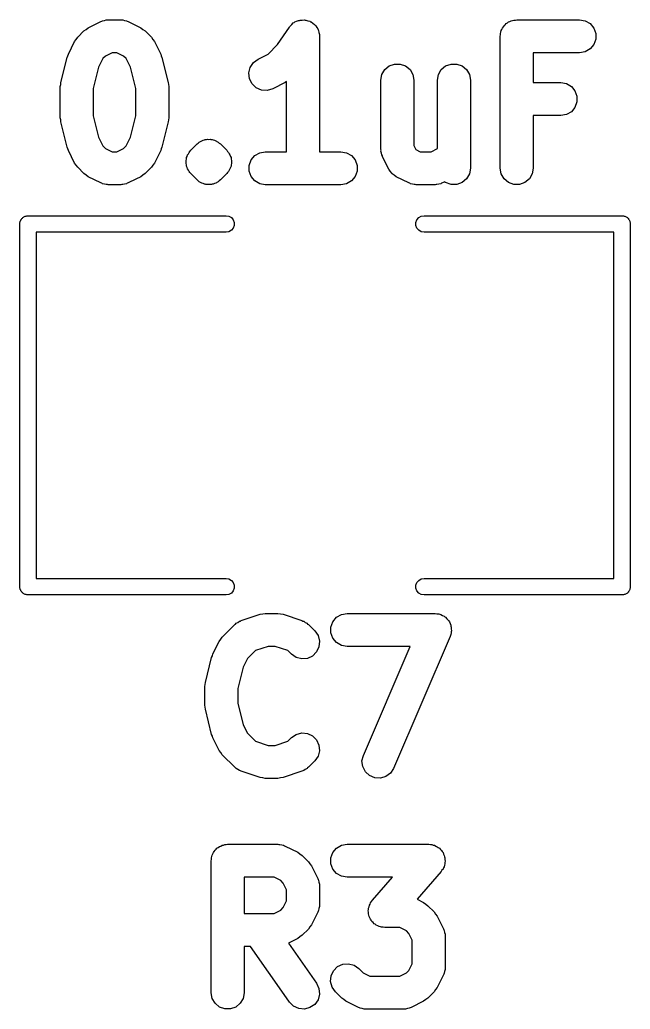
# Model space of a CAD drawing. Extents: x 51 to 137, y -158 to -25.
# Drawn here: x 107.12 to 111.82, y -78.7 to -71.08 of the extents above; entities that cross this region are included whole.
import ezdxf

# ---------------------------------------------------------------- set-up
doc = ezdxf.new("R2010")
doc.units = 0
doc.header["$MEASUREMENT"] = 0
doc.layers.add('BLACK', color=7, linetype='CONTINUOUS')

msp = doc.modelspace()

# ---------------------------------------------------------------- linework, layer by layer
at = {"layer": 'Black'}
for p, q in [((107.748, -71.0952), (107.755, -71.0931)), ((107.755, -71.0931), (107.761, -71.0895)), ((107.761, -71.0895), (107.776, -71.0869)), ((107.776, -71.0869), (107.79, -71.0827)), ((107.79, -71.0827), (107.798, -71.0831)), ((107.798, -71.0831), (107.805, -71.0818)), ((107.805, -71.0818), (107.902, -71.0818)), ((107.902, -71.0818), (107.909, -71.0831)), ((107.909, -71.0831), (107.916, -71.0827)), ((107.916, -71.0827), (107.93, -71.0869)), ((107.93, -71.0869), (107.945, -71.0895)), ((107.945, -71.0895), (107.951, -71.0931)), ((107.951, -71.0931), (107.958, -71.0952)), ((109.241, -71.0988), (109.255, -71.0936)), ((109.255, -71.0936), (109.269, -71.0869)), ((109.269, -71.0869), (109.276, -71.0862)), ((109.276, -71.0862), (109.283, -71.0837)), ((109.283, -71.0837), (109.298, -71.0837)), ((109.298, -71.0837), (109.313, -71.0821)), ((109.313, -71.0821), (109.32, -71.0837)), ((109.32, -71.0837), (109.327, -71.0837)), ((109.327, -71.0837), (109.341, -71.0889)), ((109.341, -71.0889), (109.356, -71.0925)), ((109.356, -71.0925), (109.362, -71.0964)), ((110.897, -71.095), (110.906, -71.0895)), ((110.906, -71.0895), (110.917, -71.0875)), ((110.917, -71.0875), (110.928, -71.0837)), ((110.928, -71.0837), (110.939, -71.0837)), ((110.939, -71.0837), (110.95, -71.0818)), ((110.95, -71.0818), (111.433, -71.0818)), ((111.433, -71.0818), (111.477, -71.0895)), ((111.477, -71.0895), (111.515, -71.1115)), ((107.57, -71.2158), (107.618, -71.1674)), ((107.618, -71.1674), (107.635, -71.1557)), ((107.635, -71.1557), (107.651, -71.1436)), ((107.651, -71.1436), (107.748, -71.0952)), ((107.958, -71.0952), (108.055, -71.1436)), ((108.055, -71.1436), (108.072, -71.1557)), ((108.072, -71.1557), (108.088, -71.1674)), ((108.088, -71.1674), (108.137, -71.2158)), ((109.109, -71.273), (109.199, -71.1384)), ((109.199, -71.1384), (109.204, -71.1333)), ((109.204, -71.1333), (109.207, -71.1272)), ((109.207, -71.1272), (109.219, -71.1174)), ((109.219, -71.1174), (109.229, -71.1065)), ((109.229, -71.1065), (109.236, -71.1034)), ((109.236, -71.1034), (109.241, -71.0988)), ((109.362, -71.0964), (109.368, -71.0988)), ((109.368, -71.0988), (109.38, -71.1086)), ((109.38, -71.1086), (109.392, -71.117)), ((109.392, -71.117), (109.397, -71.1227)), ((109.397, -71.1227), (109.402, -71.1272)), ((109.402, -71.1272), (109.41, -71.1403)), ((109.41, -71.1403), (109.419, -71.1525)), ((109.419, -71.1525), (109.42, -71.1593)), ((109.42, -71.1593), (109.424, -71.1654)), ((109.424, -71.1654), (109.427, -71.1803)), ((110.828, -71.1763), (110.83, -71.1654)), ((110.83, -71.1654), (110.836, -71.1558)), ((110.836, -71.1558), (110.84, -71.1453)), ((110.84, -71.1453), (110.847, -71.1368)), ((110.847, -71.1368), (110.852, -71.1272)), ((110.852, -71.1272), (110.861, -71.12)), ((110.861, -71.12), (110.868, -71.1115)), ((110.868, -71.1115), (110.878, -71.106)), ((110.878, -71.106), (110.886, -71.0988)), ((110.886, -71.0988), (110.897, -71.095)), ((111.515, -71.1115), (111.543, -71.1453)), ((111.543, -71.1453), (111.558, -71.1868)), ((107.546, -71.2488), (107.558, -71.2325)), ((107.558, -71.2325), (107.57, -71.2158)), ((108.137, -71.2158), (108.148, -71.2325)), ((108.148, -71.2325), (108.16, -71.2488)), ((109.427, -71.1803), (109.431, -71.1949)), ((109.431, -71.1949), (109.43, -71.2019)), ((109.43, -71.2019), (109.432, -71.2088)), ((109.432, -71.2088), (109.432, -72.0978)), ((110.823, -71.2088), (110.825, -71.1979)), ((110.823, -72.2248), (110.823, -71.2088)), ((110.825, -71.1868), (110.828, -71.1763)), ((110.825, -71.1979), (110.825, -71.1868)), ((111.558, -71.2309), (111.543, -71.2723)), ((111.558, -71.1868), (111.558, -71.2309)), ((107.498, -71.3455), (107.546, -71.2488)), ((108.16, -71.2488), (108.209, -71.3455)), ((109.036, -71.3463), (109.109, -71.273)), ((111.515, -71.3061), (111.477, -71.3282)), ((111.543, -71.2723), (111.515, -71.3061)), ((107.44, -71.5651), (107.488, -71.3715)), ((107.488, -71.3715), (107.494, -71.3589)), ((107.494, -71.3589), (107.498, -71.3455)), ((107.764, -71.3808), (107.731, -71.4467)), ((107.783, -71.3616), (107.764, -71.3808)), ((107.835, -71.3358), (107.783, -71.3616)), ((107.872, -71.3358), (107.835, -71.3358)), ((107.923, -71.3616), (107.872, -71.3358)), ((107.942, -71.3808), (107.923, -71.3616)), ((107.975, -71.4467), (107.942, -71.3808)), ((108.209, -71.3455), (108.213, -71.3589)), ((108.213, -71.3589), (108.218, -71.3715)), ((108.218, -71.3715), (108.267, -71.5651)), ((108.922, -71.4118), (108.958, -71.3855)), ((108.958, -71.3855), (109.036, -71.3463)), ((111.433, -71.3358), (111.077, -71.3358)), ((111.077, -71.3358), (111.077, -71.5656)), ((111.477, -71.3282), (111.433, -71.3358)), ((107.731, -71.4467), (107.69, -71.6115)), ((108.017, -71.6115), (107.975, -71.4467)), ((108.888, -71.4915), (108.898, -71.4486)), ((108.898, -71.4486), (108.922, -71.4118)), ((109.911, -71.504), (109.933, -71.4659)), ((109.933, -71.4659), (109.967, -71.4375)), ((109.967, -71.4375), (110.008, -71.4224)), ((110.008, -71.4224), (110.052, -71.4224)), ((110.052, -71.4224), (110.094, -71.4375)), ((110.094, -71.4375), (110.128, -71.4659)), ((110.128, -71.4659), (110.15, -71.504)), ((110.346, -71.504), (110.369, -71.4659)), ((110.369, -71.4659), (110.402, -71.4375)), ((110.402, -71.4375), (110.444, -71.4224)), ((110.444, -71.4224), (110.488, -71.4224)), ((110.488, -71.4224), (110.529, -71.4375)), ((110.529, -71.4375), (110.563, -71.4659)), ((110.563, -71.4659), (110.585, -71.504)), ((108.893, -71.5353), (108.888, -71.4915)), ((108.912, -71.5748), (108.893, -71.5353)), ((109.903, -71.5475), (109.911, -71.504)), ((109.903, -72.0797), (109.903, -71.5475)), ((110.15, -71.504), (110.157, -71.5475)), ((110.157, -71.5475), (110.157, -72.0497)), ((110.339, -71.5475), (110.346, -71.504)), ((110.339, -72.0738), (110.339, -71.5475)), ((110.585, -71.504), (110.593, -71.5475)), ((110.593, -71.5475), (110.593, -72.2248)), ((107.436, -71.5959), (107.439, -71.5806)), ((107.436, -71.8378), (107.436, -71.5959)), ((107.439, -71.5806), (107.44, -71.5651)), ((107.69, -71.6115), (107.69, -71.8221)), ((108.017, -71.8221), (108.017, -71.6115)), ((108.267, -71.5651), (108.268, -71.5806)), ((108.268, -71.5806), (108.271, -71.5959)), ((108.271, -71.5959), (108.271, -71.8378)), ((108.944, -71.6051), (108.912, -71.5748)), ((108.985, -71.6226), (108.944, -71.6051)), ((109.029, -71.6253), (108.985, -71.6226)), ((109.071, -71.6127), (109.029, -71.6253)), ((109.168, -71.5643), (109.071, -71.6127)), ((109.178, -71.5571), (109.168, -71.5643)), ((109.178, -72.0978), (109.178, -71.5571)), ((111.077, -71.5656), (111.288, -71.5656)), ((111.288, -71.5656), (111.332, -71.5733)), ((111.332, -71.5733), (111.37, -71.5953)), ((111.37, -71.5953), (111.398, -71.6291)), ((111.398, -71.6291), (111.413, -71.6706)), ((111.413, -71.6706), (111.413, -71.7147)), ((111.398, -71.7561), (111.37, -71.7899)), ((111.413, -71.7147), (111.398, -71.7561)), ((107.439, -71.8531), (107.436, -71.8378)), ((107.44, -71.8686), (107.439, -71.8531)), ((107.69, -71.8221), (107.731, -71.987)), ((107.975, -71.987), (108.017, -71.8221)), ((108.268, -71.8531), (108.267, -71.8686)), ((108.271, -71.8378), (108.268, -71.8531)), ((111.288, -71.8196), (111.077, -71.8196)), ((111.077, -71.8196), (111.077, -72.2248)), ((111.332, -71.812), (111.288, -71.8196)), ((111.37, -71.7899), (111.332, -71.812)), ((107.488, -72.0621), (107.44, -71.8686)), ((108.267, -71.8686), (108.218, -72.0621)), ((107.731, -71.987), (107.764, -72.0528)), ((107.942, -72.0528), (107.975, -71.987)), ((108.536, -72.0101), (108.546, -72.0054)), ((108.546, -72.0054), (108.552, -72.0049)), ((108.552, -72.0049), (108.557, -72.003)), ((108.557, -72.003), (108.562, -72.003)), ((108.562, -72.003), (108.568, -72.0015)), ((108.568, -72.0015), (108.579, -72.0025)), ((108.579, -72.0025), (108.59, -72.0015)), ((108.59, -72.0015), (108.595, -72.003)), ((108.595, -72.003), (108.601, -72.003)), ((108.601, -72.003), (108.606, -72.0049)), ((108.606, -72.0049), (108.612, -72.0054)), ((108.612, -72.0054), (108.622, -72.0101)), ((107.494, -72.0748), (107.488, -72.0621)), ((107.498, -72.0881), (107.494, -72.0748)), ((107.764, -72.0528), (107.783, -72.0721)), ((107.783, -72.0721), (107.835, -72.0978)), ((107.872, -72.0978), (107.923, -72.0721)), ((107.923, -72.0721), (107.942, -72.0528)), ((108.213, -72.0748), (108.209, -72.0881)), ((108.218, -72.0621), (108.213, -72.0748)), ((108.441, -72.0866), (108.489, -72.0383)), ((108.489, -72.0383), (108.498, -72.0319)), ((108.498, -72.0319), (108.506, -72.024)), ((108.506, -72.024), (108.511, -72.0217)), ((108.511, -72.0217), (108.515, -72.0181)), ((108.515, -72.0181), (108.521, -72.0162)), ((108.521, -72.0162), (108.525, -72.013)), ((108.525, -72.013), (108.536, -72.0101)), ((108.622, -72.0101), (108.633, -72.013)), ((108.633, -72.013), (108.637, -72.0162)), ((108.637, -72.0162), (108.642, -72.0181)), ((108.642, -72.0181), (108.647, -72.0217)), ((108.647, -72.0217), (108.652, -72.024)), ((108.652, -72.024), (108.66, -72.0319)), ((108.66, -72.0319), (108.669, -72.0383)), ((108.669, -72.0383), (108.717, -72.0866)), ((109.905, -72.0869), (109.903, -72.0797)), ((110.157, -72.0497), (110.173, -72.0818)), ((110.173, -72.0818), (110.206, -72.0978)), ((110.291, -72.0978), (110.339, -72.0738)), ((107.546, -72.1849), (107.498, -72.0881)), ((107.835, -72.0978), (107.872, -72.0978)), ((108.209, -72.0881), (108.16, -72.1849)), ((108.404, -72.1654), (108.407, -72.1546)), ((108.407, -72.1546), (108.408, -72.1436)), ((108.408, -72.1436), (108.413, -72.1335)), ((108.413, -72.1335), (108.415, -72.1228)), ((108.415, -72.1228), (108.422, -72.1137)), ((108.422, -72.1137), (108.427, -72.1036)), ((108.427, -72.1036), (108.434, -72.0957)), ((108.434, -72.0957), (108.441, -72.0866)), ((108.717, -72.0866), (108.724, -72.0957)), ((108.724, -72.0957), (108.731, -72.1036)), ((108.731, -72.1036), (108.736, -72.1137)), ((108.736, -72.1137), (108.742, -72.1228)), ((108.742, -72.1228), (108.745, -72.1335)), ((108.745, -72.1335), (108.75, -72.1436)), ((108.75, -72.1436), (108.751, -72.1546)), ((108.751, -72.1546), (108.754, -72.1654)), ((108.889, -72.2028), (108.904, -72.1613)), ((108.904, -72.1613), (108.933, -72.1275)), ((108.933, -72.1275), (108.971, -72.1055)), ((108.971, -72.1055), (109.014, -72.0978)), ((109.014, -72.0978), (109.178, -72.0978)), ((109.432, -72.0978), (109.595, -72.0978)), ((109.595, -72.0978), (109.638, -72.1055)), ((109.638, -72.1055), (109.677, -72.1275)), ((109.677, -72.1275), (109.705, -72.1613)), ((109.705, -72.1613), (109.72, -72.2028)), ((109.904, -72.0942), (109.905, -72.0869)), ((109.908, -72.1085), (109.904, -72.0942)), ((109.911, -72.1231), (109.908, -72.1085)), ((109.915, -72.1295), (109.911, -72.1231)), ((109.917, -72.1365), (109.915, -72.1295)), ((109.965, -72.2332), (109.917, -72.1365)), ((110.206, -72.0978), (110.291, -72.0978)), ((107.558, -72.2012), (107.546, -72.1849)), ((107.57, -72.2179), (107.558, -72.2012)), ((107.618, -72.2662), (107.57, -72.2179)), ((108.137, -72.2179), (108.088, -72.2662)), ((108.148, -72.2012), (108.137, -72.2179)), ((108.16, -72.1849), (108.148, -72.2012)), ((108.405, -72.1764), (108.404, -72.1654)), ((108.404, -72.1875), (108.405, -72.1764)), ((108.407, -72.1982), (108.404, -72.1875)), ((108.408, -72.2093), (108.407, -72.1982)), ((108.413, -72.2194), (108.408, -72.2093)), ((108.415, -72.2301), (108.413, -72.2194)), ((108.422, -72.2392), (108.415, -72.2301)), ((108.742, -72.2301), (108.736, -72.2392)), ((108.745, -72.2194), (108.742, -72.2301)), ((108.75, -72.2093), (108.745, -72.2194)), ((108.751, -72.1982), (108.75, -72.2093)), ((108.754, -72.1875), (108.751, -72.1982)), ((108.754, -72.1654), (108.753, -72.1764)), ((108.753, -72.1764), (108.754, -72.1875)), ((108.889, -72.2469), (108.889, -72.2028)), ((109.72, -72.2028), (109.72, -72.2469)), ((109.976, -72.2482), (109.965, -72.2332)), ((110.593, -72.2248), (110.585, -72.2683)), ((110.83, -72.2683), (110.823, -72.2248)), ((111.077, -72.2248), (111.069, -72.2683)), ((107.635, -72.2779), (107.618, -72.2662)), ((107.651, -72.29), (107.635, -72.2779)), ((107.748, -72.3384), (107.651, -72.29)), ((108.017, -72.3094), (107.958, -72.3384)), ((108.055, -72.29), (108.017, -72.3094)), ((108.072, -72.2779), (108.055, -72.29)), ((108.088, -72.2662), (108.072, -72.2779)), ((108.427, -72.2493), (108.422, -72.2392)), ((108.434, -72.2571), (108.427, -72.2493)), ((108.441, -72.2662), (108.434, -72.2571)), ((108.489, -72.3146), (108.441, -72.2662)), ((108.717, -72.2662), (108.669, -72.3146)), ((108.724, -72.2571), (108.717, -72.2662)), ((108.731, -72.2493), (108.724, -72.2571)), ((108.736, -72.2392), (108.731, -72.2493)), ((108.904, -72.2883), (108.889, -72.2469)), ((108.933, -72.3221), (108.904, -72.2883)), ((109.705, -72.2883), (109.677, -72.3221)), ((109.72, -72.2469), (109.705, -72.2883)), ((109.987, -72.2638), (109.976, -72.2482)), ((109.989, -72.2658), (109.987, -72.2638)), ((109.991, -72.2687), (109.989, -72.2658)), ((110.007, -72.2789), (109.991, -72.2687)), ((110.022, -72.29), (110.007, -72.2789)), ((110.119, -72.3384), (110.022, -72.29)), ((110.563, -72.3065), (110.529, -72.3348)), ((110.585, -72.2683), (110.563, -72.3065)), ((110.852, -72.3065), (110.83, -72.2683)), ((110.886, -72.3348), (110.852, -72.3065)), ((111.047, -72.3065), (111.013, -72.3348)), ((111.069, -72.2683), (111.047, -72.3065)), ((107.755, -72.3405), (107.748, -72.3384)), ((107.761, -72.3442), (107.755, -72.3405)), ((107.776, -72.3467), (107.761, -72.3442)), ((107.79, -72.351), (107.776, -72.3467)), ((107.798, -72.3505), (107.79, -72.351)), ((107.805, -72.3518), (107.798, -72.3505)), ((107.902, -72.3518), (107.805, -72.3518)), ((107.909, -72.3505), (107.902, -72.3518)), ((107.916, -72.351), (107.909, -72.3505)), ((107.93, -72.3467), (107.916, -72.351)), ((107.945, -72.3442), (107.93, -72.3467)), ((107.951, -72.3405), (107.945, -72.3442)), ((107.958, -72.3384), (107.951, -72.3405)), ((108.498, -72.321), (108.489, -72.3146)), ((108.506, -72.3289), (108.498, -72.321)), ((108.511, -72.3312), (108.506, -72.3289)), ((108.515, -72.3348), (108.511, -72.3312)), ((108.521, -72.3367), (108.515, -72.3348)), ((108.525, -72.3399), (108.521, -72.3367)), ((108.536, -72.3428), (108.525, -72.3399)), ((108.546, -72.3475), (108.536, -72.3428)), ((108.552, -72.348), (108.546, -72.3475)), ((108.557, -72.3499), (108.552, -72.348)), ((108.562, -72.3499), (108.557, -72.3499)), ((108.568, -72.3513), (108.562, -72.3499)), ((108.579, -72.3504), (108.568, -72.3513)), ((108.59, -72.3513), (108.579, -72.3504)), ((108.595, -72.3499), (108.59, -72.3513)), ((108.601, -72.3499), (108.595, -72.3499)), ((108.606, -72.348), (108.601, -72.3499)), ((108.612, -72.3475), (108.606, -72.348)), ((108.622, -72.3428), (108.612, -72.3475)), ((108.633, -72.3399), (108.622, -72.3428)), ((108.637, -72.3367), (108.633, -72.3399)), ((108.642, -72.3348), (108.637, -72.3367)), ((108.647, -72.3312), (108.642, -72.3348)), ((108.652, -72.3289), (108.647, -72.3312)), ((108.66, -72.321), (108.652, -72.3289)), ((108.669, -72.3146), (108.66, -72.321)), ((108.971, -72.3442), (108.933, -72.3221)), ((109.014, -72.3518), (108.971, -72.3442)), ((109.595, -72.3518), (109.014, -72.3518)), ((109.638, -72.3442), (109.595, -72.3518)), ((109.677, -72.3221), (109.638, -72.3442)), ((110.126, -72.3405), (110.119, -72.3384)), ((110.132, -72.3442), (110.126, -72.3405)), ((110.147, -72.3467), (110.132, -72.3442)), ((110.161, -72.351), (110.147, -72.3467)), ((110.168, -72.3505), (110.161, -72.351)), ((110.176, -72.3518), (110.168, -72.3505)), ((110.321, -72.3518), (110.176, -72.3518)), ((110.328, -72.3505), (110.321, -72.3518)), ((110.335, -72.351), (110.328, -72.3505)), ((110.349, -72.3467), (110.335, -72.351)), ((110.364, -72.3442), (110.349, -72.3467)), ((110.37, -72.3405), (110.364, -72.3442)), ((110.377, -72.3384), (110.37, -72.3405)), ((110.396, -72.3293), (110.377, -72.3384)), ((110.402, -72.3348), (110.396, -72.3293)), ((110.444, -72.3499), (110.402, -72.3348)), ((110.488, -72.3499), (110.444, -72.3499)), ((110.529, -72.3348), (110.488, -72.3499)), ((110.928, -72.3499), (110.886, -72.3348)), ((110.972, -72.3499), (110.928, -72.3499)), ((111.013, -72.3348), (110.972, -72.3499)), ((107.133, -72.6225), (107.137, -72.6182)), ((107.137, -72.6182), (107.139, -72.6134)), ((107.139, -72.6134), (107.144, -72.6098)), ((107.144, -72.6098), (107.147, -72.6056)), ((107.147, -72.6056), (107.152, -72.6028)), ((107.152, -72.6028), (107.156, -72.5992)), ((107.156, -72.5992), (107.161, -72.5973)), ((107.161, -72.5973), (107.166, -72.5945)), ((107.166, -72.5945), (107.172, -72.5936)), ((107.172, -72.5936), (107.177, -72.5917)), ((107.177, -72.5917), (107.183, -72.5917)), ((107.183, -72.5917), (107.188, -72.5907)), ((107.188, -72.5907), (108.712, -72.5907)), ((108.712, -72.5907), (108.734, -72.5945)), ((108.734, -72.5945), (108.753, -72.6056)), ((108.753, -72.6056), (108.767, -72.6225)), ((110.181, -72.6225), (110.195, -72.6056)), ((110.195, -72.6056), (110.214, -72.5945)), ((110.214, -72.5945), (110.236, -72.5907)), ((110.236, -72.5907), (111.76, -72.5907)), ((111.76, -72.5907), (111.765, -72.5917)), ((111.765, -72.5917), (111.771, -72.5917)), ((111.771, -72.5917), (111.776, -72.5936)), ((111.776, -72.5936), (111.782, -72.5945)), ((111.782, -72.5945), (111.787, -72.5973)), ((111.787, -72.5973), (111.792, -72.5992)), ((111.792, -72.5992), (111.796, -72.6028)), ((111.796, -72.6028), (111.801, -72.6056)), ((111.801, -72.6056), (111.804, -72.6098)), ((111.804, -72.6098), (111.809, -72.6134)), ((111.809, -72.6134), (111.811, -72.6182)), ((111.811, -72.6182), (111.815, -72.6225)), ((107.124, -72.6542), (107.125, -72.6487)), ((107.124, -75.4482), (107.124, -72.6542)), ((107.125, -72.6432), (107.127, -72.638)), ((107.125, -72.6487), (107.125, -72.6432)), ((107.127, -72.638), (107.128, -72.6325)), ((107.128, -72.6325), (107.131, -72.6277)), ((107.131, -72.6277), (107.133, -72.6225)), ((108.767, -72.6859), (108.753, -72.7028)), ((108.767, -72.6225), (108.775, -72.6432)), ((108.775, -72.6652), (108.767, -72.6859)), ((108.775, -72.6432), (108.775, -72.6652)), ((110.173, -72.6432), (110.181, -72.6225)), ((110.173, -72.6652), (110.173, -72.6432)), ((110.181, -72.6859), (110.173, -72.6652)), ((110.195, -72.7028), (110.181, -72.6859)), ((111.815, -72.6225), (111.817, -72.6277)), ((111.817, -72.6277), (111.82, -72.6325)), ((111.82, -72.6325), (111.821, -72.638)), ((111.821, -72.638), (111.823, -72.6432)), ((111.823, -72.6432), (111.823, -72.6487)), ((111.823, -72.6487), (111.823, -72.6542)), ((111.823, -72.6542), (111.823, -75.4482)), ((108.712, -72.7177), (107.251, -72.7177)), ((107.251, -72.7177), (107.251, -75.3847)), ((108.734, -72.7139), (108.712, -72.7177)), ((108.753, -72.7028), (108.734, -72.7139)), ((110.214, -72.7139), (110.195, -72.7028)), ((110.236, -72.7177), (110.214, -72.7139)), ((111.697, -72.7177), (110.236, -72.7177)), ((111.697, -75.3847), (111.697, -72.7177)), ((107.251, -75.3847), (108.712, -75.3847)), ((108.712, -75.3847), (108.734, -75.3885)), ((108.734, -75.3885), (108.753, -75.3996)), ((108.753, -75.3996), (108.767, -75.4164)), ((108.767, -75.4164), (108.775, -75.4372)), ((108.775, -75.4372), (108.775, -75.4592)), ((110.173, -75.4372), (110.181, -75.4164)), ((110.173, -75.4592), (110.173, -75.4372)), ((110.181, -75.4164), (110.195, -75.3996)), ((110.195, -75.3996), (110.214, -75.3885)), ((110.214, -75.3885), (110.236, -75.3847)), ((110.236, -75.3847), (111.697, -75.3847)), ((107.125, -75.4537), (107.124, -75.4482)), ((107.125, -75.4592), (107.125, -75.4537)), ((107.127, -75.4644), (107.125, -75.4592)), ((107.128, -75.4699), (107.127, -75.4644)), ((107.131, -75.4747), (107.128, -75.4699)), ((107.133, -75.48), (107.131, -75.4747)), ((107.137, -75.4842), (107.133, -75.48)), ((107.139, -75.489), (107.137, -75.4842)), ((107.144, -75.4926), (107.139, -75.489)), ((107.147, -75.4968), (107.144, -75.4926)), ((107.152, -75.4996), (107.147, -75.4968)), ((107.156, -75.5032), (107.152, -75.4996)), ((107.161, -75.5051), (107.156, -75.5032)), ((107.166, -75.5079), (107.161, -75.5051)), ((107.172, -75.5088), (107.166, -75.5079)), ((107.177, -75.5107), (107.172, -75.5088)), ((107.183, -75.5107), (107.177, -75.5107)), ((107.188, -75.5117), (107.183, -75.5107)), ((108.712, -75.5117), (107.188, -75.5117)), ((108.734, -75.5079), (108.712, -75.5117)), ((108.753, -75.4968), (108.734, -75.5079)), ((108.767, -75.48), (108.753, -75.4968)), ((108.775, -75.4592), (108.767, -75.48)), ((110.181, -75.48), (110.173, -75.4592)), ((110.195, -75.4968), (110.181, -75.48)), ((110.214, -75.5079), (110.195, -75.4968)), ((110.236, -75.5117), (110.214, -75.5079)), ((111.76, -75.5117), (110.236, -75.5117)), ((111.765, -75.5107), (111.76, -75.5117)), ((111.771, -75.5107), (111.765, -75.5107)), ((111.776, -75.5088), (111.771, -75.5107)), ((111.782, -75.5079), (111.776, -75.5088)), ((111.787, -75.5051), (111.782, -75.5079)), ((111.792, -75.5032), (111.787, -75.5051)), ((111.796, -75.4996), (111.792, -75.5032)), ((111.801, -75.4968), (111.796, -75.4996)), ((111.804, -75.4926), (111.801, -75.4968)), ((111.809, -75.489), (111.804, -75.4926)), ((111.811, -75.4842), (111.809, -75.489)), ((111.815, -75.48), (111.811, -75.4842)), ((111.817, -75.4747), (111.815, -75.48)), ((111.82, -75.4699), (111.817, -75.4747)), ((111.821, -75.4644), (111.82, -75.4699)), ((111.823, -75.4592), (111.821, -75.4644)), ((111.823, -75.4482), (111.823, -75.4537)), ((111.823, -75.4537), (111.823, -75.4592)), ((108.829, -75.7087), (108.974, -75.6603)), ((108.974, -75.6603), (108.994, -75.6573)), ((108.994, -75.6573), (109.014, -75.6538)), ((109.014, -75.6538), (109.111, -75.6538)), ((109.111, -75.6538), (109.131, -75.6573)), ((109.131, -75.6573), (109.151, -75.6603)), ((109.151, -75.6603), (109.296, -75.7087)), ((109.562, -75.6835), (109.6, -75.6615)), ((109.6, -75.6615), (109.643, -75.6538)), ((109.643, -75.6538), (110.321, -75.6538)), ((110.321, -75.6538), (110.335, -75.6564)), ((110.335, -75.6564), (110.35, -75.6572)), ((110.35, -75.6572), (110.357, -75.6602)), ((110.357, -75.6602), (110.364, -75.6615)), ((110.364, -75.6615), (110.377, -75.6688)), ((108.683, -75.8362), (108.779, -75.7394)), ((108.779, -75.7394), (108.785, -75.7352)), ((108.785, -75.7352), (108.79, -75.7297)), ((108.79, -75.7297), (108.803, -75.7226)), ((108.803, -75.7226), (108.816, -75.7141)), ((108.816, -75.7141), (108.823, -75.7122)), ((108.823, -75.7122), (108.829, -75.7087)), ((109.296, -75.7087), (109.303, -75.7122)), ((109.303, -75.7122), (109.31, -75.7141)), ((109.31, -75.7141), (109.322, -75.7226)), ((109.322, -75.7226), (109.335, -75.7297)), ((109.335, -75.7297), (109.34, -75.7352)), ((109.34, -75.7352), (109.346, -75.7394)), ((109.346, -75.7394), (109.394, -75.7878)), ((109.518, -75.7588), (109.533, -75.7173)), ((109.533, -75.7173), (109.562, -75.6835)), ((110.377, -75.6688), (110.39, -75.6745)), ((110.39, -75.6745), (110.396, -75.6797)), ((110.396, -75.6797), (110.402, -75.6835)), ((110.402, -75.6835), (110.412, -75.6947)), ((110.412, -75.6947), (110.422, -75.7047)), ((110.422, -75.7047), (110.426, -75.7115)), ((110.426, -75.7115), (110.431, -75.7173)), ((110.431, -75.7173), (110.436, -75.7311)), ((110.436, -75.7311), (110.442, -75.7441)), ((109.394, -75.7878), (109.42, -75.8239)), ((109.518, -75.8029), (109.518, -75.7588)), ((109.533, -75.8443), (109.518, -75.8029)), ((110.441, -75.8166), (110.437, -75.8308)), ((110.446, -75.8029), (110.441, -75.8166)), ((110.442, -75.7441), (110.443, -75.7516)), ((110.443, -75.7516), (110.446, -75.7588)), ((110.446, -75.7588), (110.446, -75.7734)), ((110.446, -75.7734), (110.447, -75.7879)), ((110.447, -75.7879), (110.446, -75.7953)), ((110.446, -75.7953), (110.446, -75.8029)), ((108.611, -75.9659), (108.659, -75.8692)), ((108.659, -75.8692), (108.671, -75.8528)), ((108.671, -75.8528), (108.683, -75.8362)), ((109.42, -75.8239), (109.431, -75.8665)), ((109.431, -75.8665), (109.427, -75.9105)), ((109.562, -75.8781), (109.533, -75.8443)), ((109.6, -75.9002), (109.562, -75.8781)), ((110.437, -75.8308), (110.002, -76.8468)), ((108.607, -75.9792), (108.611, -75.9659)), ((108.938, -75.9402), (108.877, -76.0012)), ((109.035, -75.9078), (108.938, -75.9402)), ((109.091, -75.9078), (109.035, -75.9078)), ((109.188, -75.9402), (109.091, -75.9078)), ((109.215, -75.9674), (109.188, -75.9402)), ((109.251, -75.9927), (109.215, -75.9674)), ((109.409, -75.9504), (109.378, -75.9816)), ((109.427, -75.9105), (109.409, -75.9504)), ((109.643, -75.9078), (109.6, -75.9002)), ((110.128, -75.9078), (109.643, -75.9078)), ((109.769, -76.7468), (110.128, -75.9078)), ((108.553, -76.1854), (108.601, -75.9919)), ((108.601, -75.9919), (108.607, -75.9792)), ((108.877, -76.0012), (108.844, -76.067)), ((109.294, -76.0041), (109.251, -75.9927)), ((109.338, -76.0003), (109.294, -76.0041)), ((109.378, -75.9816), (109.338, -76.0003)), ((108.844, -76.067), (108.803, -76.2319)), ((108.551, -76.2009), (108.553, -76.1854)), ((108.549, -76.2162), (108.551, -76.2009)), ((108.549, -76.3614), (108.549, -76.2162)), ((108.803, -76.2319), (108.803, -76.3458)), ((108.803, -76.3458), (108.844, -76.5106)), ((108.551, -76.3767), (108.549, -76.3614)), ((108.553, -76.3922), (108.551, -76.3767)), ((108.601, -76.5857), (108.553, -76.3922)), ((108.844, -76.5106), (108.877, -76.5764)), ((108.877, -76.5764), (108.938, -76.6374)), ((109.251, -76.585), (109.294, -76.5735)), ((109.294, -76.5735), (109.338, -76.5774)), ((109.338, -76.5774), (109.378, -76.596)), ((108.607, -76.5984), (108.601, -76.5857)), ((108.611, -76.6117), (108.607, -76.5984)), ((108.659, -76.7085), (108.611, -76.6117)), ((108.938, -76.6374), (109.035, -76.6698)), ((109.091, -76.6698), (109.188, -76.6374)), ((109.188, -76.6374), (109.215, -76.6103)), ((109.215, -76.6103), (109.251, -76.585)), ((109.378, -76.596), (109.409, -76.6272)), ((109.409, -76.6272), (109.427, -76.6672)), ((108.671, -76.7248), (108.659, -76.7085)), ((108.683, -76.7415), (108.671, -76.7248)), ((109.035, -76.6698), (109.091, -76.6698)), ((109.431, -76.7111), (109.42, -76.7537)), ((109.427, -76.6672), (109.431, -76.7111)), ((108.779, -76.8382), (108.683, -76.7415)), ((109.394, -76.7899), (109.346, -76.8382)), ((109.42, -76.7537), (109.394, -76.7899)), ((109.758, -76.7897), (109.769, -76.7468)), ((109.764, -76.8335), (109.758, -76.7897)), ((108.785, -76.8424), (108.779, -76.8382)), ((108.79, -76.8479), (108.785, -76.8424)), ((108.803, -76.855), (108.79, -76.8479)), ((108.816, -76.8635), (108.803, -76.855)), ((108.823, -76.8654), (108.816, -76.8635)), ((108.829, -76.8689), (108.823, -76.8654)), ((108.974, -76.9173), (108.829, -76.8689)), ((109.296, -76.8689), (109.151, -76.9173)), ((109.303, -76.8654), (109.296, -76.8689)), ((109.31, -76.8635), (109.303, -76.8654)), ((109.322, -76.855), (109.31, -76.8635)), ((109.335, -76.8479), (109.322, -76.855)), ((109.34, -76.8424), (109.335, -76.8479)), ((109.346, -76.8382), (109.34, -76.8424)), ((109.784, -76.8729), (109.764, -76.8335)), ((109.816, -76.9031), (109.784, -76.8729)), ((109.978, -76.8838), (109.943, -76.9102)), ((110.002, -76.8468), (109.978, -76.8838)), ((108.994, -76.9203), (108.974, -76.9173)), ((109.014, -76.9238), (108.994, -76.9203)), ((109.111, -76.9238), (109.014, -76.9238)), ((109.131, -76.9203), (109.111, -76.9238)), ((109.151, -76.9173), (109.131, -76.9203)), ((109.856, -76.9205), (109.816, -76.9031)), ((109.9, -76.9229), (109.856, -76.9205)), ((109.943, -76.9102), (109.9, -76.9229)), ((108.61, -77.5058), (108.614, -77.4953)), ((108.614, -77.4953), (108.621, -77.4868)), ((108.621, -77.4868), (108.627, -77.4772)), ((108.627, -77.4772), (108.635, -77.47)), ((108.635, -77.47), (108.642, -77.4615)), ((108.642, -77.4615), (108.652, -77.456)), ((108.652, -77.456), (108.661, -77.4488)), ((108.661, -77.4488), (108.671, -77.445)), ((108.671, -77.445), (108.681, -77.4395)), ((108.681, -77.4395), (108.692, -77.4375)), ((108.692, -77.4375), (108.702, -77.4337)), ((108.702, -77.4337), (108.713, -77.4337)), ((108.713, -77.4337), (108.724, -77.4318)), ((108.724, -77.4318), (109.111, -77.4318)), ((109.111, -77.4318), (109.118, -77.4331)), ((109.118, -77.4331), (109.126, -77.4327)), ((109.126, -77.4327), (109.14, -77.4369)), ((109.14, -77.4369), (109.155, -77.4395)), ((109.155, -77.4395), (109.161, -77.4431)), ((109.161, -77.4431), (109.168, -77.4452)), ((109.168, -77.4452), (109.265, -77.4936)), ((109.265, -77.4936), (109.281, -77.5057)), ((109.518, -77.5368), (109.533, -77.4953)), ((109.533, -77.4953), (109.562, -77.4615)), ((109.562, -77.4615), (109.6, -77.4395)), ((109.6, -77.4395), (109.643, -77.4318)), ((109.643, -77.4318), (110.272, -77.4318)), ((110.272, -77.4318), (110.285, -77.434)), ((110.285, -77.434), (110.297, -77.4342)), ((110.297, -77.4342), (110.306, -77.4378)), ((110.306, -77.4378), (110.316, -77.4395)), ((110.316, -77.4395), (110.326, -77.4457)), ((110.326, -77.4457), (110.338, -77.4502)), ((110.338, -77.4502), (110.345, -77.4566)), ((110.345, -77.4566), (110.354, -77.4615)), ((110.354, -77.4615), (110.362, -77.471)), ((110.362, -77.471), (110.371, -77.4792)), ((110.371, -77.4792), (110.376, -77.4878)), ((110.376, -77.4878), (110.382, -77.4953)), ((110.382, -77.4953), (110.387, -77.507)), ((108.597, -77.5588), (108.599, -77.5479)), ((108.597, -78.5748), (108.597, -77.5588)), ((108.599, -77.5368), (108.603, -77.5263)), ((108.599, -77.5479), (108.599, -77.5368)), ((108.603, -77.5263), (108.605, -77.5154)), ((108.605, -77.5154), (108.61, -77.5058)), ((109.281, -77.5057), (109.298, -77.5174)), ((109.298, -77.5174), (109.346, -77.5658)), ((109.346, -77.5658), (109.358, -77.5825)), ((109.518, -77.5809), (109.518, -77.5368)), ((110.387, -77.507), (110.392, -77.5179)), ((110.392, -77.5179), (110.394, -77.5275)), ((110.394, -77.5275), (110.397, -77.5368)), ((110.397, -77.5368), (110.397, -77.5492)), ((110.397, -77.5492), (110.399, -77.5614)), ((110.399, -77.5614), (110.397, -77.5711)), ((110.397, -77.5711), (110.397, -77.5809)), ((109.358, -77.5825), (109.37, -77.5988)), ((109.37, -77.5988), (109.418, -77.6955)), ((109.533, -77.6223), (109.518, -77.5809)), ((109.562, -77.6561), (109.533, -77.6223)), ((110.368, -77.6424), (110.182, -77.8553)), ((110.374, -77.6318), (110.368, -77.6424)), ((110.382, -77.6223), (110.374, -77.6318)), ((110.386, -77.6131), (110.382, -77.6223)), ((110.391, -77.6047), (110.386, -77.6131)), ((110.393, -77.5925), (110.391, -77.6047)), ((110.397, -77.5809), (110.393, -77.5925)), ((108.851, -77.6858), (108.851, -77.964)), ((109.081, -77.6858), (108.851, -77.6858)), ((109.133, -77.7116), (109.081, -77.6858)), ((109.152, -77.7308), (109.133, -77.7116)), ((109.418, -77.6955), (109.42, -77.7026)), ((109.42, -77.7026), (109.424, -77.7089)), ((109.424, -77.7089), (109.427, -77.7236)), ((109.427, -77.7236), (109.431, -77.7378)), ((109.6, -77.6782), (109.562, -77.6561)), ((109.643, -77.6858), (109.6, -77.6782)), ((109.992, -77.6858), (109.643, -77.6858)), ((109.838, -77.8622), (109.992, -77.6858)), ((109.178, -77.7823), (109.152, -77.7308)), ((109.178, -77.8675), (109.178, -77.7823)), ((109.431, -77.7378), (109.43, -77.7451)), ((109.43, -77.7451), (109.432, -77.7523)), ((109.432, -77.7523), (109.432, -77.8975)), ((109.152, -77.919), (109.178, -77.8675)), ((109.824, -77.8824), (109.832, -77.8729)), ((109.832, -77.8729), (109.838, -77.8622)), ((110.182, -77.8553), (110.232, -77.8807)), ((109.081, -77.964), (109.133, -77.9383)), ((109.133, -77.9383), (109.152, -77.919)), ((109.42, -77.9473), (109.418, -77.9543)), ((109.424, -77.9409), (109.42, -77.9473)), ((109.427, -77.9263), (109.424, -77.9409)), ((109.431, -77.912), (109.427, -77.9263)), ((109.432, -77.8975), (109.43, -77.9047)), ((109.43, -77.9047), (109.431, -77.912)), ((109.807, -77.9432), (109.809, -77.9336)), ((109.809, -77.9555), (109.807, -77.9432)), ((109.809, -77.9238), (109.813, -77.9121)), ((109.809, -77.9336), (109.809, -77.9238)), ((109.813, -77.9121), (109.815, -77.9)), ((109.815, -77.9), (109.82, -77.8916)), ((109.82, -77.8916), (109.824, -77.8824)), ((110.232, -77.8807), (110.249, -77.8928)), ((110.249, -77.8928), (110.265, -77.9044)), ((110.265, -77.9044), (110.314, -77.9528)), ((108.851, -77.964), (109.081, -77.964)), ((109.418, -77.9543), (109.37, -78.051)), ((109.809, -77.9679), (109.809, -77.9555)), ((109.812, -77.9771), (109.809, -77.9679)), ((109.813, -77.9868), (109.812, -77.9771)), ((109.819, -77.9977), (109.813, -77.9868)), ((109.824, -78.0094), (109.819, -77.9977)), ((109.83, -78.0169), (109.824, -78.0094)), ((109.835, -78.0255), (109.83, -78.0169)), ((109.844, -78.0336), (109.835, -78.0255)), ((110.314, -77.9528), (110.325, -77.9695)), ((110.325, -77.9695), (110.337, -77.9858)), ((110.337, -77.9858), (110.386, -78.0826)), ((109.346, -78.0841), (109.298, -78.1324)), ((109.358, -78.0674), (109.346, -78.0841)), ((109.37, -78.051), (109.358, -78.0674)), ((109.852, -78.0432), (109.844, -78.0336)), ((109.86, -78.0481), (109.852, -78.0432)), ((109.868, -78.0545), (109.86, -78.0481)), ((109.879, -78.059), (109.868, -78.0545)), ((109.89, -78.0652), (109.879, -78.059)), ((109.9, -78.0669), (109.89, -78.0652)), ((109.909, -78.0705), (109.9, -78.0669)), ((109.921, -78.0707), (109.909, -78.0705)), ((109.934, -78.0729), (109.921, -78.0707)), ((110.049, -78.0729), (109.934, -78.0729)), ((110.1, -78.0986), (110.049, -78.0729)), ((110.12, -78.1179), (110.1, -78.0986)), ((110.386, -78.0826), (110.388, -78.0896)), ((110.388, -78.0896), (110.392, -78.096)), ((110.392, -78.096), (110.394, -78.1106)), ((109.265, -78.1562), (109.192, -78.1925)), ((109.281, -78.1441), (109.265, -78.1562)), ((109.298, -78.1324), (109.281, -78.1441)), ((110.145, -78.1694), (110.12, -78.1179)), ((110.145, -78.3513), (110.145, -78.1694)), ((110.394, -78.1106), (110.398, -78.1249)), ((110.398, -78.1249), (110.398, -78.1322)), ((110.398, -78.1322), (110.399, -78.1394)), ((110.399, -78.1394), (110.399, -78.3813)), ((108.851, -78.218), (108.851, -78.5748)), ((108.9, -78.218), (108.851, -78.218)), ((109.178, -78.6149), (108.9, -78.218)), ((109.192, -78.1925), (109.409, -78.502)), ((109.521, -78.4452), (109.539, -78.4052)), ((109.539, -78.4052), (109.57, -78.374)), ((109.57, -78.374), (109.61, -78.3554)), ((109.61, -78.3554), (109.654, -78.3515)), ((109.654, -78.3515), (109.697, -78.363)), ((109.697, -78.363), (109.733, -78.3883)), ((109.733, -78.3883), (109.767, -78.4221)), ((110.1, -78.4221), (110.12, -78.4028)), ((110.12, -78.4028), (110.145, -78.3513)), ((110.398, -78.3958), (110.394, -78.4101)), ((110.399, -78.3813), (110.398, -78.3885)), ((110.398, -78.3885), (110.398, -78.3958)), ((109.517, -78.4891), (109.521, -78.4452)), ((109.767, -78.4221), (109.818, -78.4478)), ((109.818, -78.4478), (110.049, -78.4478)), ((110.049, -78.4478), (110.1, -78.4221)), ((110.386, -78.4381), (110.337, -78.5349)), ((110.388, -78.4311), (110.386, -78.4381)), ((110.392, -78.4247), (110.388, -78.4311)), ((110.394, -78.4101), (110.392, -78.4247)), ((109.409, -78.502), (109.427, -78.542)), ((109.427, -78.542), (109.431, -78.5859)), ((109.528, -78.5317), (109.517, -78.4891)), ((109.554, -78.5679), (109.528, -78.5317)), ((110.325, -78.5512), (110.314, -78.5679)), ((110.337, -78.5349), (110.325, -78.5512)), ((108.605, -78.6183), (108.597, -78.5748)), ((108.627, -78.6565), (108.605, -78.6183)), ((108.843, -78.6183), (108.821, -78.6565)), ((108.851, -78.5748), (108.843, -78.6183)), ((109.201, -78.6476), (109.178, -78.6149)), ((109.42, -78.6285), (109.394, -78.6646)), ((109.431, -78.5859), (109.42, -78.6285)), ((109.602, -78.6162), (109.554, -78.5679)), ((109.619, -78.6279), (109.602, -78.6162)), ((109.635, -78.64), (109.619, -78.6279)), ((110.249, -78.6279), (110.232, -78.64)), ((110.265, -78.6162), (110.249, -78.6279)), ((110.314, -78.5679), (110.265, -78.6162)), ((108.661, -78.6848), (108.627, -78.6565)), ((108.702, -78.6999), (108.661, -78.6848)), ((108.746, -78.6999), (108.702, -78.6999)), ((108.788, -78.6848), (108.746, -78.6999)), ((108.821, -78.6565), (108.788, -78.6848)), ((109.232, -78.6788), (109.201, -78.6476)), ((109.272, -78.6975), (109.232, -78.6788)), ((109.316, -78.7013), (109.272, -78.6975)), ((109.358, -78.6899), (109.316, -78.7013)), ((109.394, -78.6646), (109.358, -78.6899)), ((109.732, -78.6884), (109.635, -78.64)), ((109.739, -78.6905), (109.732, -78.6884)), ((109.745, -78.6942), (109.739, -78.6905)), ((109.76, -78.6967), (109.745, -78.6942)), ((109.774, -78.701), (109.76, -78.6967)), ((109.781, -78.7005), (109.774, -78.701)), ((109.788, -78.7018), (109.781, -78.7005)), ((110.079, -78.7018), (109.788, -78.7018)), ((110.086, -78.7005), (110.079, -78.7018)), ((110.093, -78.701), (110.086, -78.7005)), ((110.108, -78.6967), (110.093, -78.701)), ((110.122, -78.6942), (110.108, -78.6967)), ((110.129, -78.6905), (110.122, -78.6942)), ((110.136, -78.6884), (110.129, -78.6905)), ((110.232, -78.64), (110.136, -78.6884))]:
    msp.add_line(p, q, dxfattribs=at)

doc.saveas('drawing.dxf')
